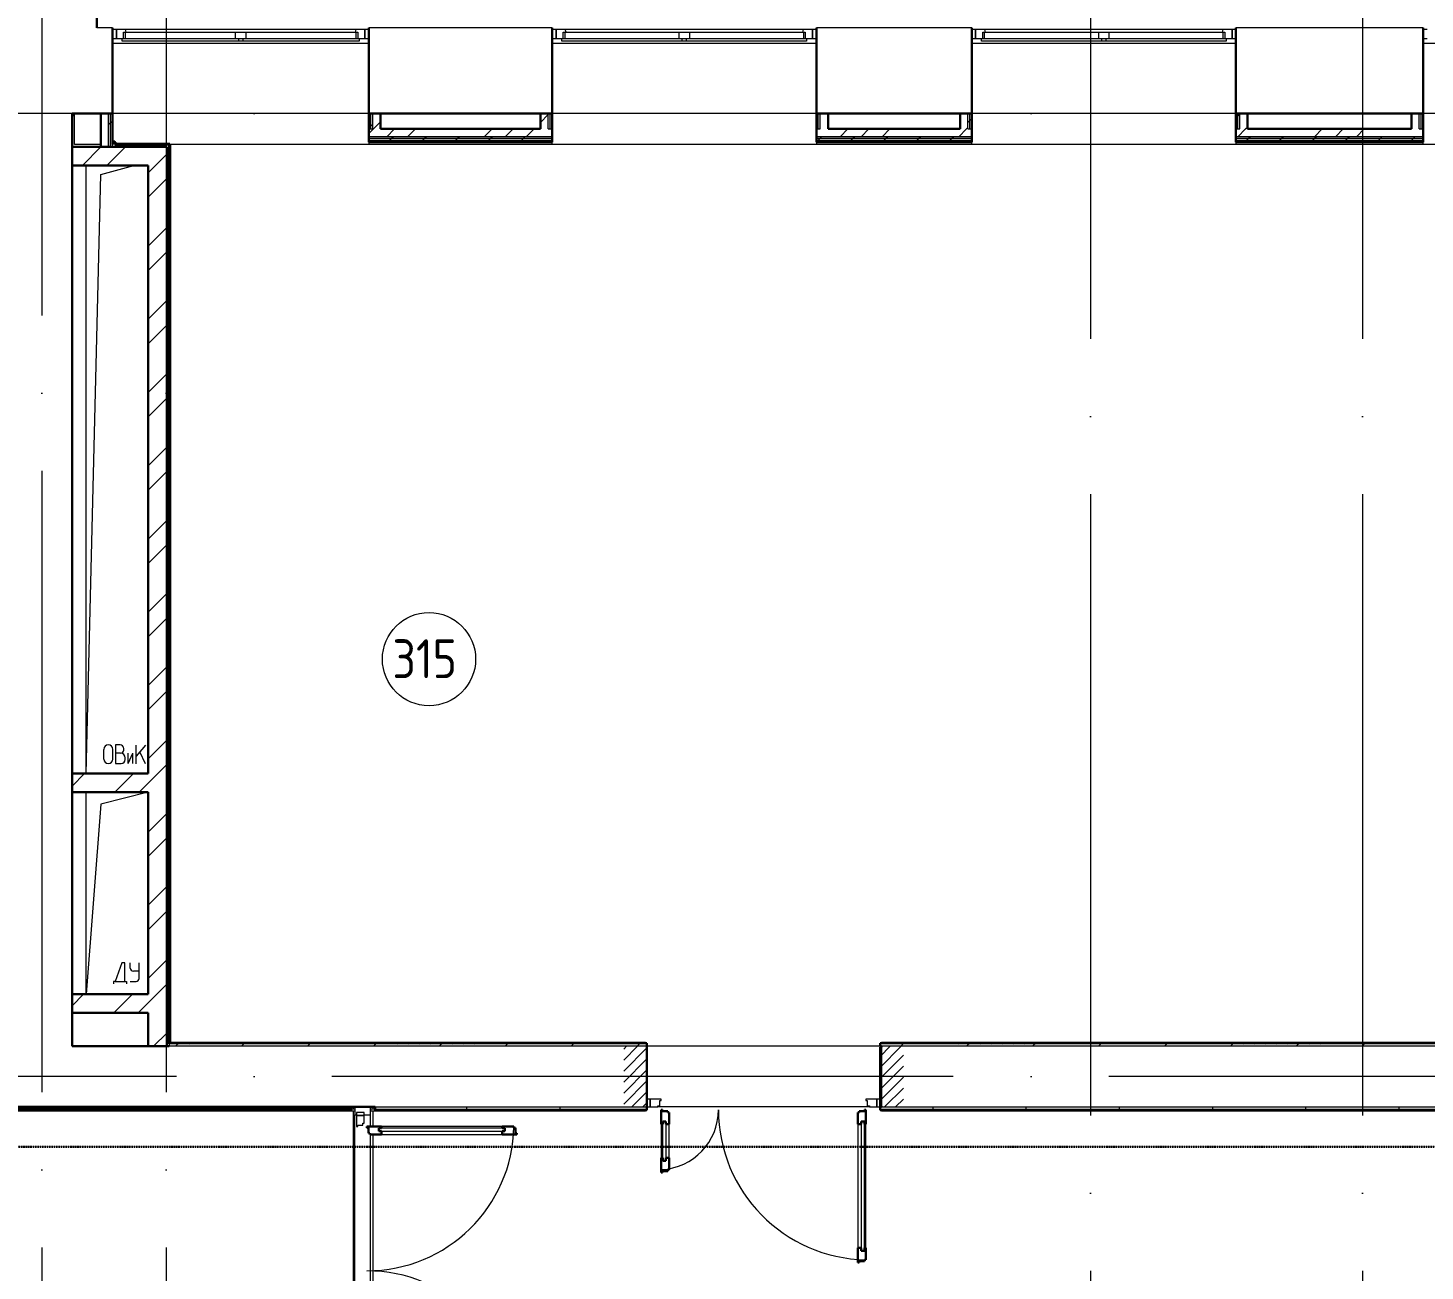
# Model space of a CAD drawing. Header units: millimetres. Extents: x -87434 to 499450, y -468665 to 122144.
# Drawn here: x 268057 to 277048, y -10417 to -2415 of the extents above; entities that cross this region are included whole.
import ezdxf

# ---------------------------------------------------------------- set-up
doc = ezdxf.new("R2010")
doc.units = ezdxf.units.MM
for name, pattern in [('ADSK_Линия сетки', [25, 20, -2.5, 0, -2.5]), ('ADSK_Невидимые', [5, 3, -2]), ('ADSK_Штриховая_ш2 п1_5', [4.5, 3, -1.5])]:
    doc.linetypes.add(name, pattern=pattern)
for name, color, linetype, lineweight in [('_ Окна', 7, 'Continuous', 9), ('Витраж', 7, 'Continuous', 9), ('Двери', 252, 'Continuous', 9), ('лс', 5, 'Continuous', 30), ('Марки помещений', 252, 'Continuous', 20), ('Ограждение', 252, 'Continuous', 9), ('Окна', 252, 'Continuous', 9), ('Оси', 252, 'Continuous', 9), ('Перекрытие', 252, 'Continuous', 18), ('Стены внутренние', 7, 'Continuous', 18), ('Стены наружные', 7, 'Continuous', 18), ('Стены штриховка', 252, 'Continuous', 9)]:
    doc.layers.add(name, color=color, linetype=linetype, lineweight=lineweight)
doc.layers.add('Двери открывание', color=7, linetype='Continuous', lineweight=9, true_color=0xc0c0c0)
doc.styles.add('GOST Common_2', font='', dxfattribs={"width": 0.9, "height": 250})
doc.styles.get('GOST Common_2').set_extended_font_data('GOST type B')

# ---------------------------------------------------------------- blocks, each defined once
blk = doc.blocks.new('3 этаж')
at = {"color": 251, "lineweight": 18, "true_color": 0x636466}
for p, q in [((268430.8, -7213.4), (268430.8, -3298.4)), ((268525.8, -3356.6), (268739.1, -3298.4)), ((268430.8, -7213.4), (268525.8, -3356.6)), ((268545.4, -7119.5), (268545.4, -7056.8)), ((268602.8, -7119.5), (268602.8, -7056.8)), ((268649.6, -7028.1), (268619.6, -7028.1)), ((268619.6, -7028.1), (268619.6, -7148.1)), ((268653, -7081.5), (268619.6, -7081.5)), ((268673, -7061.5), (268673, -7051.5)), ((268702.1, -7148.1), (268730.8, -7081.5)), ((268702.1, -7148.1), (268702.1, -7081.5)), ((268730.8, -7148.1), (268730.8, -7081.5)), ((268813.8, -7030.2), (268753.8, -7101.7)), ((268753.8, -7150.2), (268753.8, -7030.2)), ((268813.8, -7150.2), (268777.8, -7073)), ((268619.6, -7148.1), (268656.3, -7148.1)), ((268683, -7121.5), (268683, -7111.5)), ((268430.8, -8633.4), (268430.8, -7333.4)), ((268830.8, -7333.4), (268525.4, -7409.6)), ((268525.4, -7409.6), (268430.8, -8633.4)), ((268661.5, -8430.9), (268617.6, -8550.8)), ((268681.1, -8430.9), (268661.5, -8430.9)), ((268680.9, -8550.9), (268681.1, -8430.9)), ((268715.2, -8464.3), (268715.2, -8431)), ((268772.5, -8531.1), (268772.6, -8431.1)), ((268772.5, -8484.4), (268735.2, -8484.3)), ((268607.6, -8550.8), (268607.6, -8565.8)), ((268617.6, -8550.8), (268607.6, -8550.8)), ((268617.6, -8550.8), (268680.9, -8550.9)), ((268680.9, -8550.9), (268690.9, -8550.9)), ((268690.9, -8550.9), (268690.9, -8565.9)), ((268715.1, -8551), (268752.4, -8551))]:
    blk.add_line(p, q, dxfattribs=at)
for centre, radius, start, end in [((268574.1, -7056.8), 28.7, 0, 180), ((268649.6, -7051.5), 23.3, 0, 90), ((268653, -7061.5), 20, 270, 0), ((268653, -7111.5), 30, 0, 90), ((268574.1, -7119.5), 28.7, 180, 0), ((268656.3, -7121.5), 26.7, 270, 0), ((268735.2, -8464.3), 20, 179.91297, 269.91297), ((268752.5, -8531), 20, 269.91297, 359.91297)]:
    blk.add_arc(centre, radius, start, end, dxfattribs=at)
at = {"layer": '_ Окна', "color": 251, "true_color": 0x636466}
for p, q in [((268625.8, -2423.4), (268600.8, -2423.4)), ((268625.8, -2481.4), (268625.8, -2423.4)), ((270250.8, -2423.4), (270225.8, -2423.4)), ((270225.8, -2423.4), (270225.8, -2481.4)), ((271455.8, -2423.4), (271430.8, -2423.4)), ((271455.8, -2481.4), (271455.8, -2423.4)), ((273130.8, -2423.4), (273105.8, -2423.4)), ((273105.8, -2423.4), (273105.8, -2481.4)), ((274155.8, -2423.4), (274130.8, -2423.4)), ((274155.8, -2481.4), (274155.8, -2423.4)), ((275830.8, -2423.4), (275805.8, -2423.4)), ((275805.8, -2423.4), (275805.8, -2481.4)), ((277060.8, -2423.4), (277035.8, -2423.4)), ((268600.8, -2481.4), (268625.8, -2481.4)), ((270225.8, -2481.4), (270250.8, -2481.4)), ((271430.8, -2481.4), (271455.8, -2481.4)), ((273105.8, -2481.4), (273130.8, -2481.4)), ((274130.8, -2481.4), (274155.8, -2481.4)), ((275805.8, -2481.4), (275830.8, -2481.4)), ((277035.8, -2481.4), (277060.8, -2481.4))]:
    blk.add_line(p, q, dxfattribs=at)
at = {"layer": '_ Окна', "color": 251, "lineweight": 18, "true_color": 0x636466}
for p, q in [((268685.2, -2423.4), (268625.8, -2423.4)), ((268625.8, -2423.4), (268625.8, -2481.4)), ((268689.8, -2440.4), (268685.2, -2423.4)), ((270166.3, -2423.4), (270161.8, -2440.4)), ((270225.8, -2423.4), (270166.3, -2423.4)), ((270225.8, -2481.4), (270225.8, -2423.4)), ((271515.2, -2423.4), (271455.8, -2423.4)), ((271455.8, -2423.4), (271455.8, -2481.4)), ((271519.8, -2440.4), (271515.2, -2423.4)), ((273046.3, -2423.4), (273041.8, -2440.4)), ((273105.8, -2423.4), (273046.3, -2423.4)), ((273105.8, -2481.4), (273105.8, -2423.4)), ((274215.2, -2423.4), (274155.8, -2423.4)), ((274155.8, -2423.4), (274155.8, -2481.4)), ((274219.8, -2440.4), (274215.2, -2423.4)), ((275746.3, -2423.4), (275741.8, -2440.4)), ((275805.8, -2423.4), (275746.3, -2423.4)), ((275805.8, -2481.4), (275805.8, -2423.4)), ((268625.8, -2481.4), (268663.8, -2481.4)), ((268671.8, -2481.4), (268671.8, -2440.4)), ((268671.8, -2440.4), (268683.8, -2440.4)), ((270167.8, -2440.4), (270179.8, -2440.4)), ((270179.8, -2440.4), (270179.8, -2481.4)), ((270187.8, -2481.4), (270225.8, -2481.4)), ((271455.8, -2481.4), (271493.8, -2481.4)), ((271501.8, -2481.4), (271501.8, -2440.4)), ((271501.8, -2440.4), (271513.8, -2440.4)), ((273047.8, -2440.4), (273059.8, -2440.4)), ((273059.8, -2440.4), (273059.8, -2481.4)), ((273067.8, -2481.4), (273105.8, -2481.4)), ((274155.8, -2481.4), (274193.8, -2481.4)), ((274201.8, -2481.4), (274201.8, -2440.4)), ((274201.8, -2440.4), (274213.8, -2440.4)), ((275747.8, -2440.4), (275759.8, -2440.4)), ((275759.8, -2440.4), (275759.8, -2481.4)), ((275767.8, -2481.4), (275805.8, -2481.4))]:
    blk.add_line(p, q, dxfattribs=at)
at = {"layer": 'Витраж', "color": 251, "lineweight": 18, "true_color": 0x636466}
for p, q in [((270160.8, -9358.4), (270160.8, -9408.4)), ((270260.8, -9358.4), (270160.8, -9358.4)), ((270160.8, -9408.4), (270170.8, -9408.4)), ((270220.8, -9408.4), (270260.8, -9408.4)), ((270260.8, -9408.4), (270260.8, -9358.4))]:
    blk.add_line(p, q, dxfattribs=at)
at = {"layer": 'Витраж', "color": 251, "true_color": 0x636466}
for p, q in [((270160.8, -11413.4), (270160.8, -9408.4)), ((270260.8, -9485.4), (270260.8, -9408.4)), ((270260.8, -11291.4), (270260.8, -9535.4))]:
    blk.add_line(p, q, dxfattribs=at)
at = {"layer": 'Двери', "color": 251, "linetype": 'Continuous', "lineweight": 18, "true_color": 0x636466}
for p, q in [((271979.4, -8968.4), (271890.8, -9057.1)), ((271908.7, -8968.4), (271890.8, -8986.4)), ((272040.8, -8977.8), (271890.8, -9127.8)), ((273676.5, -8968.4), (273540.8, -9104.1)), ((273605.8, -8968.4), (273540.8, -9033.4)), ((272040.8, -9048.5), (271890.8, -9198.5)), ((273690.8, -9024.8), (273540.8, -9174.8)), ((272040.8, -9119.2), (271890.8, -9269.2)), ((273690.8, -9095.6), (273540.8, -9245.6)), ((273690.8, -9166.3), (273540.8, -9316.3)), ((272040.8, -9189.9), (271890.8, -9339.9)), ((272040.8, -9260.6), (271943, -9358.4)), ((273690.8, -9237), (273569.3, -9358.4)), ((272040.8, -9331.3), (272013.7, -9358.4)), ((273690.8, -9307.7), (273640, -9358.4))]:
    blk.add_line(p, q, dxfattribs=at)
at = {"layer": 'Двери', "color": 251, "linetype": 'ADSK_Штриховая_ш2 п1_5', "true_color": 0x636466}
for p, q in [((272040.8, -8968.4), (271890.8, -8968.4)), ((272040.8, -9358.4), (272040.8, -8968.4)), ((273690.8, -8968.4), (273540.8, -8968.4)), ((273540.8, -8968.4), (273540.8, -9358.4)), ((271890.8, -9358.4), (272040.8, -9358.4)), ((273540.8, -9358.4), (273690.8, -9358.4))]:
    blk.add_line(p, q, dxfattribs=at)
at = {"layer": 'Двери', "color": 251, "true_color": 0x636466}
for p, q in [((272040.8, -9308.4), (272040.8, -9358.4)), ((272060.8, -9308.4), (272040.8, -9308.4)), ((272060.8, -9358.4), (272060.8, -9308.4)), ((272132.8, -9308.4), (272060.8, -9308.4)), ((272060.8, -9308.4), (272060.8, -9358.4)), ((272109.8, -9358.4), (272109.8, -9350.4)), ((272109.8, -9350.4), (272123.8, -9350.4)), ((272123.8, -9350.4), (272123.8, -9316.4)), ((272123.8, -9316.4), (272132.8, -9316.4)), ((272132.8, -9316.4), (272132.8, -9308.4)), ((273520.8, -9308.4), (273448.8, -9308.4)), ((273448.8, -9308.4), (273448.8, -9316.4)), ((273448.8, -9316.4), (273457.8, -9316.4)), ((273457.8, -9316.4), (273457.8, -9350.4)), ((273457.8, -9350.4), (273471.8, -9350.4)), ((273471.8, -9350.4), (273471.8, -9358.4)), ((273540.8, -9308.4), (273520.8, -9308.4)), ((273520.8, -9308.4), (273520.8, -9358.4)), ((273520.8, -9358.4), (273520.8, -9308.4)), ((273540.8, -9358.4), (273540.8, -9308.4)), ((270220.8, -9393.4), (270170.8, -9393.4)), ((270170.8, -9393.4), (270170.8, -9413.4)), ((270170.8, -9413.4), (270220.8, -9413.4)), ((270220.8, -9413.4), (270170.8, -9413.4)), ((270170.8, -9413.4), (270170.8, -9485.4)), ((270220.8, -9413.4), (270220.8, -9393.4)), ((270220.8, -9462.4), (270220.8, -9413.4)), ((272040.8, -9358.4), (272060.8, -9358.4)), ((272060.8, -9358.4), (272109.8, -9358.4)), ((273471.8, -9358.4), (273520.8, -9358.4)), ((273520.8, -9358.4), (273540.8, -9358.4)), ((270170.8, -9485.4), (270178.8, -9485.4)), ((270178.8, -9485.4), (270178.8, -9476.4)), ((270178.8, -9476.4), (270212.8, -9476.4)), ((270212.8, -9476.4), (270212.8, -9462.4)), ((270212.8, -9462.4), (270220.8, -9462.4)), ((270314.8, -9494.4), (270314.8, -9515.4)), ((271126.8, -9494.4), (270314.8, -9494.4)), ((270314.8, -9515.4), (271126.8, -9515.4)), ((271108.8, -9485.4), (270332.8, -9485.4)), ((271126.8, -9515.4), (271126.8, -9494.4)), ((272132.8, -9470.4), (272132.8, -9686.4)), ((272141.8, -9452.4), (272162.8, -9452.4)), ((272141.8, -9704.4), (272141.8, -9452.4)), ((272162.8, -9452.4), (272162.8, -9704.4)), ((272182.8, -9686.4), (272182.8, -9470.4)), ((273398.8, -9470.4), (273398.8, -10266.4)), ((273418.8, -9452.4), (273418.8, -10284.4)), ((273439.8, -9452.4), (273418.8, -9452.4)), ((273439.8, -10284.4), (273439.8, -9452.4)), ((273448.8, -10266.4), (273448.8, -9470.4)), ((270332.8, -9535.4), (271108.8, -9535.4)), ((272162.8, -9704.4), (272141.8, -9704.4)), ((273418.8, -10284.4), (273439.8, -10284.4))]:
    blk.add_line(p, q, dxfattribs=at)
at = {"layer": 'Двери', "color": 251, "lineweight": 30, "true_color": 0x636466}
for p, q in [((272140.8, -9376.4), (272132.8, -9376.4)), ((272132.8, -9376.4), (272132.8, -9470.4)), ((272140.8, -9385.4), (272140.8, -9376.4)), ((272174.8, -9385.4), (272140.8, -9385.4)), ((272174.8, -9394.4), (272174.8, -9385.4)), ((272182.8, -9394.4), (272174.8, -9394.4)), ((272182.8, -9470.4), (272182.8, -9394.4)), ((273406.8, -9394.4), (273398.8, -9394.4)), ((273398.8, -9394.4), (273398.8, -9470.4)), ((273406.8, -9385.4), (273406.8, -9394.4)), ((273440.8, -9385.4), (273406.8, -9385.4)), ((273448.8, -9376.4), (273440.8, -9376.4)), ((273440.8, -9376.4), (273440.8, -9385.4)), ((273448.8, -9470.4), (273448.8, -9376.4)), ((270332.8, -9485.4), (270238.8, -9485.4)), ((270238.8, -9485.4), (270238.8, -9493.4)), ((270238.8, -9493.4), (270247.8, -9493.4)), ((270247.8, -9493.4), (270247.8, -9527.4)), ((270247.8, -9527.4), (270256.8, -9527.4)), ((270256.8, -9527.4), (270256.8, -9535.4)), ((270314.8, -9494.4), (270332.8, -9494.4)), ((270314.8, -9515.4), (270314.8, -9494.4)), ((270332.8, -9515.4), (270314.8, -9515.4)), ((270332.8, -9494.4), (270332.8, -9485.4)), ((270332.8, -9535.4), (270332.8, -9515.4)), ((271184.8, -9485.4), (271108.8, -9485.4)), ((271108.8, -9494.4), (271108.8, -9485.4)), ((271126.8, -9494.4), (271108.8, -9494.4)), ((271108.8, -9515.4), (271126.8, -9515.4)), ((271108.8, -9535.4), (271108.8, -9515.4)), ((271126.8, -9515.4), (271126.8, -9494.4)), ((271184.8, -9493.4), (271184.8, -9485.4)), ((271193.8, -9493.4), (271184.8, -9493.4)), ((271193.8, -9527.4), (271193.8, -9493.4)), ((271202.8, -9527.4), (271193.8, -9527.4)), ((271202.8, -9535.4), (271202.8, -9527.4)), ((272141.8, -9470.4), (272132.8, -9470.4)), ((272141.8, -9452.4), (272141.8, -9470.4)), ((272162.8, -9452.4), (272141.8, -9452.4)), ((272162.8, -9470.4), (272162.8, -9452.4)), ((272182.8, -9470.4), (272162.8, -9470.4)), ((273398.8, -9470.4), (273418.8, -9470.4)), ((273418.8, -9470.4), (273418.8, -9452.4)), ((273418.8, -9452.4), (273439.8, -9452.4)), ((273439.8, -9452.4), (273439.8, -9470.4)), ((273439.8, -9470.4), (273448.8, -9470.4)), ((270256.8, -9535.4), (270332.8, -9535.4)), ((271108.8, -9535.4), (271202.8, -9535.4)), ((272132.8, -9686.4), (272132.8, -9780.4)), ((272141.8, -9686.4), (272132.8, -9686.4)), ((272141.8, -9704.4), (272141.8, -9686.4)), ((272162.8, -9704.4), (272141.8, -9704.4)), ((272162.8, -9686.4), (272162.8, -9704.4)), ((272182.8, -9686.4), (272162.8, -9686.4)), ((272182.8, -9762.4), (272182.8, -9686.4)), ((272132.8, -9780.4), (272140.8, -9780.4)), ((272140.8, -9780.4), (272140.8, -9771.4)), ((272140.8, -9771.4), (272174.8, -9771.4)), ((272174.8, -9771.4), (272174.8, -9762.4)), ((272174.8, -9762.4), (272182.8, -9762.4)), ((273398.8, -10266.4), (273398.8, -10360.4)), ((273398.8, -10266.4), (273418.8, -10266.4)), ((273418.8, -10266.4), (273418.8, -10284.4)), ((273418.8, -10284.4), (273439.8, -10284.4)), ((273439.8, -10266.4), (273448.8, -10266.4)), ((273439.8, -10284.4), (273439.8, -10266.4)), ((273448.8, -10342.4), (273448.8, -10266.4)), ((273398.8, -10360.4), (273406.8, -10360.4)), ((273406.8, -10360.4), (273406.8, -10351.4)), ((273406.8, -10351.4), (273440.8, -10351.4)), ((273440.8, -10351.4), (273440.8, -10342.4)), ((273440.8, -10342.4), (273448.8, -10342.4))]:
    blk.add_line(p, q, dxfattribs=at)
at = {"layer": 'Двери открывание', "color": 251, "true_color": 0x636466}
for centre, radius, start, end in [((272114.8, -9376.4), 386, 272.67279, 0), ((273466.8, -9376.4), 966, 180, 268.93231), ((270238.8, -9467.4), 946, 270, 358.90974), ((270238.8, -11359.4), 946, 1.09026, 90)]:
    blk.add_arc(centre, radius, start, end, dxfattribs=at)
at = {"layer": 'Марки помещений', "color": 251, "true_color": 0x636466}
blk.add_circle((270637.9, -6476.2), 300, dxfattribs=at)
at = {"layer": 'Ограждение', "color": 251, "true_color": 0x636466}
for p, q in [((270250.8, -2513.4), (268600.8, -2513.4)), ((273130.8, -2513.4), (271430.8, -2513.4)), ((275830.8, -2513.4), (274130.8, -2513.4)), ((278735.8, -2513.4), (277035.8, -2513.4)), ((268355.8, -3163.4), (268355.8, -2963.4)), ((270250.8, -2963.4), (268600.8, -2963.4)), ((273130.8, -2963.4), (271430.8, -2963.4)), ((275830.8, -2963.4), (274130.8, -2963.4)), ((278735.8, -2963.4), (277035.8, -2963.4)), ((268525.8, -3163.4), (268355.8, -3163.4)), ((279250.8, -3163.4), (268970.8, -3163.4)), ((270250.8, -3163.4), (268970.8, -3163.4)), ((268975.8, -8943.4), (268975.8, -3163.4)), ((270250.8, -3148.4), (270250.8, -3163.4)), ((271430.8, -3163.4), (271430.8, -3148.4)), ((273130.8, -3163.4), (271430.8, -3163.4)), ((273130.8, -3148.4), (273130.8, -3163.4)), ((274130.8, -3163.4), (274130.8, -3148.4)), ((275830.8, -3163.4), (274130.8, -3163.4)), ((275830.8, -3148.4), (275830.8, -3163.4)), ((277035.8, -3163.4), (277035.8, -3148.4)), ((278735.8, -3163.4), (277035.8, -3163.4)), ((268975.8, -8943.4), (268970.8, -8948.4)), ((272030.8, -8943.4), (268975.8, -8943.4)), ((272030.8, -8943.4), (272030.8, -8948.5)), ((273550.8, -8948.4), (273550.8, -8943.4)), ((278062.5, -8943.4), (273550.8, -8943.4)), ((266905.8, -9383.4), (270160.8, -9383.4)), ((270160.8, -9373.4), (270136.2, -9373.4)), ((270263.7, -9383.4), (270263.7, -9373.4)), ((270291.2, -9373.4), (270263.7, -9373.4)), ((270263.7, -9383.4), (272030.8, -9383.4)), ((272030.8, -9378.4), (272030.8, -9383.4)), ((273550.8, -9383.4), (273550.8, -9378.4)), ((273550.8, -9383.4), (285030.8, -9383.4))]:
    blk.add_line(p, q, dxfattribs=at)
at = {"layer": 'Окна', "color": 251, "true_color": 0x636466}
for p, q in [((270166.3, -2423.4), (268685.2, -2423.4)), ((273046.3, -2423.4), (271515.2, -2423.4)), ((275746.3, -2423.4), (274215.2, -2423.4)), ((268663.8, -2481.4), (269410.8, -2481.4)), ((268663.8, -2498.4), (268663.8, -2481.4)), ((269410.8, -2498.4), (268663.8, -2498.4)), ((268683.8, -2440.4), (269390.8, -2440.4)), ((268683.8, -2481.4), (268683.8, -2440.4)), ((269390.8, -2440.4), (269460.8, -2440.4)), ((269390.8, -2440.4), (269390.8, -2481.4)), ((269410.8, -2481.4), (269440.8, -2481.4)), ((269410.8, -2481.4), (269410.8, -2498.4)), ((269440.8, -2498.4), (269410.8, -2498.4)), ((269440.8, -2481.4), (270187.8, -2481.4)), ((269440.8, -2498.4), (269440.8, -2481.4)), ((270187.8, -2498.4), (269440.8, -2498.4)), ((269460.8, -2440.4), (270167.8, -2440.4)), ((269460.8, -2481.4), (269460.8, -2440.4)), ((270167.8, -2440.4), (270167.8, -2481.4)), ((270187.8, -2481.4), (270187.8, -2498.4)), ((271493.8, -2481.4), (272265.8, -2481.4)), ((271493.8, -2498.4), (271493.8, -2481.4)), ((272265.8, -2498.4), (271493.8, -2498.4)), ((271513.8, -2440.4), (272245.8, -2440.4)), ((271513.8, -2481.4), (271513.8, -2440.4)), ((272245.8, -2440.4), (272315.8, -2440.4)), ((272245.8, -2440.4), (272245.8, -2481.4)), ((272265.8, -2481.4), (272295.8, -2481.4)), ((272265.8, -2481.4), (272265.8, -2498.4)), ((272295.8, -2498.4), (272265.8, -2498.4)), ((272295.8, -2481.4), (273067.8, -2481.4)), ((272295.8, -2498.4), (272295.8, -2481.4)), ((273067.8, -2498.4), (272295.8, -2498.4)), ((272315.8, -2440.4), (273047.8, -2440.4)), ((272315.8, -2481.4), (272315.8, -2440.4)), ((273047.8, -2440.4), (273047.8, -2481.4)), ((273067.8, -2481.4), (273067.8, -2498.4)), ((274193.8, -2481.4), (274965.8, -2481.4)), ((274193.8, -2498.4), (274193.8, -2481.4)), ((274965.8, -2498.4), (274193.8, -2498.4)), ((274213.8, -2440.4), (274945.8, -2440.4)), ((274213.8, -2481.4), (274213.8, -2440.4)), ((274945.8, -2440.4), (275015.8, -2440.4)), ((274945.8, -2440.4), (274945.8, -2481.4)), ((274965.8, -2481.4), (274995.8, -2481.4)), ((274965.8, -2481.4), (274965.8, -2498.4)), ((274995.8, -2498.4), (274965.8, -2498.4)), ((274995.8, -2481.4), (275767.8, -2481.4)), ((274995.8, -2498.4), (274995.8, -2481.4)), ((275767.8, -2498.4), (274995.8, -2498.4)), ((275015.8, -2440.4), (275747.8, -2440.4)), ((275015.8, -2481.4), (275015.8, -2440.4)), ((275747.8, -2440.4), (275747.8, -2481.4)), ((275767.8, -2481.4), (275767.8, -2498.4))]:
    blk.add_line(p, q, dxfattribs=at)
at = {"layer": 'Оси', "color": 251, "linetype": 'ADSK_Линия сетки', "ltscale": 200, "true_color": 0x636466}
for p, q in [((274895.8, 34587.2), (274895.8, -31389.6)), ((276645.8, 34587.2), (276645.8, -31389.6)), ((268145.8, -263.4), (268145.8, -30119.6)), ((268945.8, -263.4), (268945.8, -31389.6)), ((314013.1, -2963.4), (237073.5, -2963.4)), ((314013.1, -9163.4), (237073.5, -9163.4))]:
    blk.add_line(p, q, dxfattribs=at)
at = {"layer": 'Перекрытие', "color": 251, "true_color": 0x636466}
for p, q in [((268430.8, -7213.4), (268430.8, -3298.4)), ((268430.8, -8633.4), (268430.8, -7333.4))]:
    blk.add_line(p, q, dxfattribs=at)
at = {"layer": 'Стены внутренние', "color": 251, "lineweight": 30, "true_color": 0x636466}
for p, q in [((268500.8, -2413.4), (268500.8, -2261.4)), ((268600.8, -2963.4), (268600.8, -2413.4)), ((270250.8, -2413.4), (270250.8, -2963.4)), ((271430.8, -2963.4), (271430.8, -2413.4)), ((273130.8, -2413.4), (273130.8, -2963.4)), ((274130.8, -2963.4), (274130.8, -2413.4)), ((275830.8, -2413.4), (275830.8, -2963.4)), ((277035.8, -2963.4), (277035.8, -2413.4)), ((268340.8, -2963.4), (268525.8, -2963.4)), ((268340.8, -3178.4), (268340.8, -2963.4)), ((270325.8, -2963.4), (271355.8, -2963.4)), ((273205.8, -2963.4), (274055.8, -2963.4)), ((275905.8, -2963.4), (276960.8, -2963.4)), ((268340.8, -7213.4), (268340.8, -3298.4)), ((268340.8, -8633.4), (268340.8, -7333.4)), ((268340.8, -8968.4), (268340.8, -8753.4)), ((268830.8, -8968.4), (268340.8, -8968.4)), ((268965.8, -8968.4), (268950.8, -8968.4)), ((272040.8, -9358.4), (272040.8, -8968.4)), ((273550.8, -8968.4), (273550.8, -8973.4)), ((270136.2, -9358.4), (270291.2, -9358.4)), ((273550.8, -9353.4), (273550.8, -9358.4))]:
    blk.add_line(p, q, dxfattribs=at)
at = {"layer": 'Стены внутренние', "color": 251, "true_color": 0x636466}
for p, q in [((268600.8, -2413.4), (268500.8, -2413.4)), ((271430.8, -2413.4), (270250.8, -2413.4)), ((274130.8, -2413.4), (273130.8, -2413.4)), ((277035.8, -2413.4), (275830.8, -2413.4)), ((273540.8, -8968.4), (268965.8, -8968.4)), ((280310.8, -8968.4), (273550.8, -8968.4)), ((273550.8, -8973.4), (273550.8, -9353.4)), ((270291.2, -9358.4), (272040.8, -9358.4)), ((273471.8, -9358.4), (272109.8, -9358.4)), ((273550.8, -9358.4), (280310.8, -9358.4))]:
    blk.add_line(p, q, dxfattribs=at)
at = {"layer": 'Стены наружные', "color": 251, "true_color": 0x636466}
for p, q in [((268348.3, -2963.4), (268348.3, -2978.4)), ((268355.8, -2978.4), (268348.3, -2978.4)), ((270151.2, -9373.4), (270151.2, -9358.4)), ((270151.2, -11438.4), (270151.2, -9383.4)), ((270276.2, -9358.4), (270276.2, -9373.4)), ((270276.2, -9383.4), (270276.2, -9485.4)), ((270276.2, -9535.4), (270276.2, -11291.4))]:
    blk.add_line(p, q, dxfattribs=at)
at = {"layer": 'Стены наружные', "color": 251, "lineweight": 30, "true_color": 0x636466}
for p, q in [((268525.8, -2963.4), (268525.8, -3178.4)), ((268600.8, -2963.4), (268525.8, -2963.4)), ((268600.8, -2963.4), (268600.8, -3163.4)), ((270250.8, -2963.4), (270250.8, -3148.4)), ((270325.8, -2963.4), (270250.8, -2963.4)), ((270325.8, -3063.4), (270325.8, -2963.4)), ((271355.8, -2963.4), (271355.8, -3063.4)), ((271430.8, -2963.4), (271355.8, -2963.4)), ((271430.8, -3148.4), (271430.8, -2963.4)), ((273130.8, -2963.4), (273130.8, -3148.4)), ((273205.8, -2963.4), (273130.8, -2963.4)), ((273205.8, -3063.4), (273205.8, -2963.4)), ((274055.8, -2963.4), (274055.8, -3063.4)), ((274130.8, -2963.4), (274055.8, -2963.4)), ((274130.8, -3148.4), (274130.8, -2963.4)), ((275830.8, -2963.4), (275830.8, -3148.4)), ((275905.8, -2963.4), (275830.8, -2963.4)), ((275905.8, -3063.4), (275905.8, -2963.4)), ((276960.8, -2963.4), (276960.8, -3063.4)), ((277035.8, -2963.4), (276960.8, -2963.4)), ((277035.8, -3148.4), (277035.8, -2963.4)), ((268615.8, -3143.4), (268600.8, -3143.4)), ((268615.8, -3143.4), (268615.8, -3163.4)), ((271355.8, -3063.4), (270325.8, -3063.4)), ((274055.8, -3063.4), (273205.8, -3063.4)), ((276960.8, -3063.4), (275905.8, -3063.4)), ((268340.8, -3178.4), (268340.8, -3298.4)), ((268340.8, -3178.4), (268950.8, -3178.4)), ((268620.8, -3148.4), (268615.8, -3148.4)), ((268965.8, -3163.4), (268615.8, -3163.4)), ((268620.8, -3158.4), (268620.8, -3148.4)), ((268970.8, -3158.4), (268620.8, -3158.4)), ((268950.8, -8968.4), (268950.8, -3178.4)), ((268965.8, -8953.4), (268965.8, -3163.4)), ((268970.8, -8948.4), (268970.8, -3158.4)), ((270250.8, -3148.4), (271430.8, -3148.4)), ((273130.8, -3148.4), (274130.8, -3148.4)), ((275830.8, -3148.4), (277035.8, -3148.4)), ((268340.8, -3298.4), (268830.8, -3298.4)), ((268830.8, -3298.4), (268830.8, -7213.4)), ((268830.8, -7213.4), (268340.8, -7213.4)), ((268340.8, -7213.4), (268340.8, -7333.4)), ((268340.8, -7333.4), (268830.8, -7333.4)), ((268830.8, -7333.4), (268830.8, -8633.4)), ((268830.8, -8633.4), (268340.8, -8633.4)), ((268340.8, -8633.4), (268340.8, -8753.4)), ((268340.8, -8753.4), (268830.8, -8753.4)), ((268830.8, -8753.4), (268830.8, -8968.4)), ((268830.8, -8968.4), (268950.8, -8968.4)), ((268970.8, -8953.4), (268965.8, -8953.4)), ((272040.8, -8948.4), (268970.8, -8948.4)), ((272040.8, -8968.4), (272040.8, -8948.4)), ((273540.8, -8948.4), (273540.8, -8968.4)), ((285040.8, -8948.4), (273540.8, -8948.4)), ((273540.8, -8968.4), (273550.8, -8968.4)), ((273550.8, -8973.4), (273540.8, -8973.4)), ((273540.8, -8973.4), (273540.8, -9353.4)), ((266910.8, -9378.4), (270136.2, -9378.4)), ((266915.8, -9373.4), (270136.2, -9373.4)), ((270136.2, -9358.4), (267950.8, -9358.4)), ((270136.2, -9378.4), (270136.2, -9358.4)), ((270291.2, -9358.4), (270291.2, -9378.4)), ((270291.2, -9378.4), (272040.8, -9378.4)), ((272040.8, -9378.4), (272040.8, -9358.4)), ((273540.8, -9353.4), (273550.8, -9353.4)), ((273550.8, -9358.4), (273540.8, -9358.4)), ((273540.8, -9358.4), (273540.8, -9378.4)), ((273540.8, -9378.4), (285040.8, -9378.4))]:
    blk.add_line(p, q, dxfattribs=at)
at = {"layer": 'Стены наружные', "color": 251, "linetype": 'Continuous', "lineweight": 9, "true_color": 0x636466}
for p, q in [((275855.8, -2966.3), (275858.6, -2963.4)), ((268575.8, -3035.6), (268588.3, -3023.1)), ((268588.3, -3023.1), (268600.8, -3010.6)), ((270250.8, -3057.6), (270263.3, -3045.1)), ((270263.3, -3045.1), (270275.8, -3032.6)), ((270280.4, -3063.4), (270325.8, -3018.1)), ((271355.8, -3021.3), (271405.8, -2971.3)), ((274097.1, -3063.4), (274105.8, -3054.7)), ((274105.8, -3021), (274118.3, -3008.5)), ((274118.3, -3008.5), (274130.8, -2996)), ((275830.8, -2993.1), (275843.3, -2980.6)), ((275843.3, -2980.6), (275855.8, -2968.1)), ((275893.6, -3063.4), (275905.8, -3051.2)), ((270250.8, -3093.1), (270280.4, -3063.4)), ((270301.4, -3148.4), (270306.4, -3143.4)), ((270365.4, -3113.4), (270415.4, -3063.4)), ((270372.1, -3148.4), (270377.1, -3143.4)), ((270382.1, -3138.4), (270394.6, -3125.9)), ((270394.6, -3125.9), (270407.1, -3113.4)), ((270442.8, -3148.4), (270447.8, -3143.4)), ((270500.3, -3113.4), (270550.3, -3063.4)), ((270513.5, -3148.4), (270518.5, -3143.4)), ((270584.2, -3148.4), (270589.2, -3143.4)), ((270589.2, -3143.4), (270594.2, -3138.4)), ((270594.2, -3138.4), (270606.7, -3125.9)), ((270606.7, -3125.9), (270619.2, -3113.4)), ((270654.9, -3148.4), (270659.9, -3143.4)), ((270725.7, -3148.4), (270730.7, -3143.4)), ((270796.4, -3148.4), (270801.4, -3143.4)), ((270806.4, -3138.4), (270818.9, -3125.9)), ((270818.9, -3125.9), (270831.4, -3113.4)), ((270867.1, -3148.4), (270872.1, -3143.4)), ((270937.8, -3148.4), (270942.8, -3143.4)), ((270993.8, -3113.4), (271043.8, -3063.4)), ((271008.5, -3148.4), (271013.5, -3143.4)), ((271013.5, -3143.4), (271018.5, -3138.4)), ((271018.5, -3138.4), (271031, -3125.9)), ((271031, -3125.9), (271043.5, -3113.4)), ((271079.2, -3148.4), (271084.2, -3143.4)), ((271128.7, -3113.4), (271178.7, -3063.4)), ((271149.9, -3148.4), (271154.9, -3143.4)), ((271220.6, -3148.4), (271225.6, -3143.4)), ((271230.6, -3138.4), (271243.1, -3125.9)), ((271243.1, -3125.9), (271255.6, -3113.4)), ((271263.6, -3113.4), (271313.6, -3063.4)), ((271291.3, -3148.4), (271296.3, -3143.4)), ((271362.1, -3148.4), (271367.1, -3143.4)), ((273130.8, -3147.5), (273134.8, -3143.4)), ((273134.8, -3143.4), (273139.8, -3138.4)), ((273139.8, -3138.4), (273152.3, -3125.9)), ((273152.3, -3125.9), (273164.8, -3113.4)), ((273200.5, -3148.4), (273205.5, -3143.4)), ((273271.2, -3148.4), (273276.2, -3143.4)), ((273283.7, -3113.4), (273333.7, -3063.4)), ((273341.9, -3148.4), (273346.9, -3143.4)), ((273351.9, -3138.4), (273364.4, -3125.9)), ((273364.4, -3125.9), (273376.9, -3113.4)), ((273412.7, -3148.4), (273417.7, -3143.4)), ((273418.7, -3113.4), (273468.7, -3063.4)), ((273483.4, -3148.4), (273488.4, -3143.4)), ((273553.6, -3113.4), (273603.6, -3063.4)), ((273554.1, -3148.4), (273559.1, -3143.4)), ((273559.1, -3143.4), (273564.1, -3138.4)), ((273564.1, -3138.4), (273576.6, -3125.9)), ((273576.6, -3125.9), (273589.1, -3113.4)), ((273624.8, -3148.4), (273629.8, -3143.4)), ((273695.5, -3148.4), (273700.5, -3143.4)), ((273766.2, -3148.4), (273771.2, -3143.4)), ((273776.2, -3138.4), (273788.7, -3125.9)), ((273788.7, -3125.9), (273801.2, -3113.4)), ((273836.9, -3148.4), (273841.9, -3143.4)), ((273907.6, -3148.4), (273912.6, -3143.4)), ((273978.3, -3148.4), (273983.3, -3143.4)), ((273983.3, -3143.4), (273988.3, -3138.4)), ((273988.3, -3138.4), (274000.8, -3125.9)), ((274000.8, -3125.9), (274013.3, -3113.4)), ((274047.1, -3113.4), (274097.1, -3063.4)), ((274049.1, -3148.4), (274054.1, -3143.4)), ((274119.8, -3148.4), (274124.8, -3143.4)), ((275843.6, -3113.4), (275893.6, -3063.4)), ((275887.5, -3148.4), (275892.5, -3143.4)), ((275897.5, -3138.4), (275910, -3125.9)), ((275910, -3125.9), (275922.5, -3113.4)), ((275958.2, -3148.4), (275963.2, -3143.4)), ((276029, -3148.4), (276034, -3143.4)), ((276099.7, -3148.4), (276104.7, -3143.4)), ((276104.7, -3143.4), (276109.7, -3138.4)), ((276109.7, -3138.4), (276122.2, -3125.9)), ((276122.2, -3125.9), (276134.7, -3113.4)), ((276170.4, -3148.4), (276175.4, -3143.4)), ((276241.1, -3148.4), (276246.1, -3143.4)), ((276311.8, -3148.4), (276316.8, -3143.4)), ((276321.8, -3138.4), (276334.3, -3125.9)), ((276334.3, -3125.9), (276346.8, -3113.4)), ((276337, -3113.4), (276387, -3063.4)), ((276382.5, -3148.4), (276387.5, -3143.4)), ((276453.2, -3148.4), (276458.2, -3143.4)), ((276472, -3113.4), (276522, -3063.4)), ((276523.9, -3148.4), (276528.9, -3143.4)), ((276528.9, -3143.4), (276533.9, -3138.4)), ((276533.9, -3138.4), (276546.4, -3125.9)), ((276546.4, -3125.9), (276558.9, -3113.4)), ((276594.6, -3148.4), (276599.6, -3143.4)), ((276606.9, -3113.4), (276656.9, -3063.4)), ((276665.4, -3148.4), (276670.4, -3143.4)), ((276736.1, -3148.4), (276741.1, -3143.4)), ((276746.1, -3138.4), (276758.6, -3125.9)), ((276758.6, -3125.9), (276771.1, -3113.4)), ((276806.8, -3148.4), (276811.8, -3143.4)), ((276877.5, -3148.4), (276882.5, -3143.4)), ((276948.2, -3148.4), (276953.2, -3143.4)), ((276953.2, -3143.4), (276958.2, -3138.4)), ((276958.2, -3138.4), (276970.7, -3125.9)), ((276970.7, -3125.9), (276983.2, -3113.4)), ((277018.9, -3148.4), (277023.9, -3143.4)), ((277033.2, -3063.4), (277035.8, -3060.9)), ((268406.8, -3298.4), (268526.8, -3178.4)), ((268563.9, -3298.4), (268683.9, -3178.4)), ((268660, -3163.4), (268665, -3158.4)), ((268730.8, -3163.4), (268735.8, -3158.4)), ((268801.5, -3163.4), (268806.5, -3158.4)), ((268872.2, -3163.4), (268877.2, -3158.4)), ((268878.2, -3298.4), (268950.8, -3225.9)), ((268942.9, -3163.4), (268947.9, -3158.4)), ((268965.8, -3211.3), (268970.8, -3206.3)), ((268830.8, -3345.9), (268878.2, -3298.4)), ((268965.8, -3282), (268970.8, -3277)), ((268830.8, -3503.1), (268950.8, -3383.1)), ((268965.8, -3352.7), (268970.8, -3347.7)), ((268965.8, -3423.4), (268970.8, -3418.4)), ((268965.8, -3494.1), (268970.8, -3489.1)), ((268965.8, -3564.8), (268970.8, -3559.8)), ((268965.8, -3635.5), (268970.8, -3630.5)), ((268830.8, -3817.4), (268950.8, -3697.4)), ((268965.8, -3706.2), (268970.8, -3701.2)), ((268965.8, -3776.9), (268970.8, -3771.9)), ((268830.8, -3974.5), (268950.8, -3854.5)), ((268965.8, -3847.7), (268970.8, -3842.7)), ((268965.8, -3918.4), (268970.8, -3913.4)), ((268965.8, -3989.1), (268970.8, -3984.1)), ((268965.8, -4059.8), (268970.8, -4054.8)), ((268965.8, -4130.5), (268970.8, -4125.5)), ((268830.8, -4288.8), (268950.8, -4168.8)), ((268965.8, -4201.2), (268970.8, -4196.2)), ((268965.8, -4271.9), (268970.8, -4266.9)), ((268830.8, -4446), (268950.8, -4326)), ((268965.8, -4342.6), (268970.8, -4337.6)), ((268965.8, -4413.3), (268970.8, -4408.3)), ((268965.8, -4484.1), (268970.8, -4479.1)), ((268965.8, -4554.8), (268970.8, -4549.8)), ((268830.8, -4760.3), (268950.8, -4640.3)), ((268965.8, -4625.5), (268970.8, -4620.5)), ((268965.8, -4696.2), (268970.8, -4691.2)), ((268965.8, -4766.9), (268970.8, -4761.9)), ((268830.8, -4917.5), (268950.8, -4797.5)), ((268965.8, -4837.6), (268970.8, -4832.6)), ((268965.8, -4908.3), (268970.8, -4903.3)), ((268965.8, -4979), (268970.8, -4974)), ((268830.8, -5231.8), (268950.8, -5111.8)), ((268965.8, -5049.7), (268970.8, -5044.7)), ((268965.8, -5120.5), (268970.8, -5115.5)), ((268965.8, -5191.2), (268970.8, -5186.2)), ((268830.8, -5388.9), (268950.8, -5268.9)), ((268965.8, -5261.9), (268970.8, -5256.9)), ((268965.8, -5332.6), (268970.8, -5327.6)), ((268965.8, -5403.3), (268970.8, -5398.3)), ((268965.8, -5474), (268970.8, -5469)), ((268965.8, -5544.7), (268970.8, -5539.7)), ((268830.8, -5703.2), (268950.8, -5583.2)), ((268965.8, -5615.4), (268970.8, -5610.4)), ((268830.8, -5860.4), (268950.8, -5740.4)), ((268965.8, -5686.1), (268970.8, -5681.1)), ((268965.8, -5756.8), (268970.8, -5751.8)), ((268965.8, -5827.6), (268970.8, -5822.6)), ((268965.8, -5898.3), (268970.8, -5893.3)), ((268965.8, -5969), (268970.8, -5964)), ((268830.8, -6174.7), (268950.8, -6054.7)), ((268965.8, -6039.7), (268970.8, -6034.7)), ((268965.8, -6110.4), (268970.8, -6105.4)), ((268965.8, -6181.1), (268970.8, -6176.1)), ((268830.8, -6331.8), (268950.8, -6211.8)), ((268965.8, -6251.8), (268970.8, -6246.8)), ((268965.8, -6322.5), (268970.8, -6317.5)), ((268965.8, -6393.2), (268970.8, -6388.2)), ((268965.8, -6464), (268970.8, -6459)), ((268830.8, -6646.2), (268950.8, -6526.2)), ((268965.8, -6534.7), (268970.8, -6529.7)), ((268965.8, -6605.4), (268970.8, -6600.4)), ((268830.8, -6803.3), (268950.8, -6683.3)), ((268965.8, -6676.1), (268970.8, -6671.1)), ((268965.8, -6746.8), (268970.8, -6741.8)), ((268965.8, -6817.5), (268970.8, -6812.5)), ((268965.8, -6888.2), (268970.8, -6883.2)), ((268830.8, -7117.6), (268950.8, -6997.6)), ((268965.8, -6958.9), (268970.8, -6953.9)), ((268965.8, -7029.6), (268970.8, -7024.6)), ((268965.8, -7100.4), (268970.8, -7095.4)), ((268830.8, -7274.8), (268950.8, -7154.8)), ((268965.8, -7171.1), (268970.8, -7166.1)), ((268340.8, -7293.3), (268420.6, -7213.4)), ((268615, -7333.4), (268735, -7213.4)), ((268772.1, -7333.4), (268830.8, -7274.8)), ((268965.8, -7241.8), (268970.8, -7236.8)), ((268965.8, -7312.5), (268970.8, -7307.5)), ((268965.8, -7383.2), (268970.8, -7378.2)), ((268965.8, -7453.9), (268970.8, -7448.9)), ((268830.8, -7589.1), (268950.8, -7469.1)), ((268965.8, -7524.6), (268970.8, -7519.6)), ((268830.8, -7746.2), (268950.8, -7626.2)), ((268965.8, -7595.3), (268970.8, -7590.3)), ((268965.8, -7666), (268970.8, -7661)), ((268965.8, -7736.7), (268970.8, -7731.7)), ((268965.8, -7807.5), (268970.8, -7802.5)), ((268965.8, -7878.2), (268970.8, -7873.2)), ((268830.8, -8060.5), (268950.8, -7940.5)), ((268965.8, -7948.9), (268970.8, -7943.9)), ((268965.8, -8019.6), (268970.8, -8014.6)), ((268965.8, -8090.3), (268970.8, -8085.3)), ((268830.8, -8217.7), (268950.8, -8097.7)), ((268965.8, -8161), (268970.8, -8156)), ((268965.8, -8231.7), (268970.8, -8226.7)), ((268965.8, -8302.4), (268970.8, -8297.4)), ((268830.8, -8532), (268950.8, -8412)), ((268965.8, -8373.1), (268970.8, -8368.1)), ((268965.8, -8443.9), (268970.8, -8438.9)), ((268965.8, -8514.6), (268970.8, -8509.6)), ((268830.8, -8689.2), (268950.8, -8569.2)), ((268965.8, -8585.3), (268970.8, -8580.3)), ((268340.8, -8707.7), (268415, -8633.4)), ((268609.3, -8753.4), (268729.3, -8633.4)), ((268766.5, -8753.4), (268830.8, -8689.2)), ((268965.8, -8656), (268970.8, -8651)), ((268965.8, -8726.7), (268970.8, -8721.7)), ((268965.8, -8797.4), (268970.8, -8792.4)), ((268865.8, -8968.4), (268950.8, -8883.5)), ((268965.8, -8868.1), (268970.8, -8863.1)), ((268965.8, -8938.8), (268970.8, -8933.8)), ((269006.9, -8968.4), (269021.9, -8953.4)), ((269021.9, -8953.4), (269026.9, -8948.4)), ((269092.6, -8953.4), (269097.6, -8948.4)), ((269163.3, -8953.4), (269168.3, -8948.4)), ((269234, -8953.4), (269239, -8948.4)), ((269304.7, -8953.4), (269309.7, -8948.4)), ((269375.4, -8953.4), (269380.4, -8948.4)), ((269431.1, -8968.4), (269446.1, -8953.4)), ((269446.1, -8953.4), (269451.1, -8948.4)), ((269516.8, -8953.4), (269521.8, -8948.4)), ((269587.6, -8953.4), (269592.6, -8948.4)), ((269658.3, -8953.4), (269663.3, -8948.4)), ((269729, -8953.4), (269734, -8948.4)), ((269799.7, -8953.4), (269804.7, -8948.4)), ((269855.4, -8968.4), (269870.4, -8953.4)), ((269870.4, -8953.4), (269875.4, -8948.4)), ((269941.1, -8953.4), (269946.1, -8948.4)), ((270011.8, -8953.4), (270016.8, -8948.4)), ((270082.5, -8953.4), (270087.5, -8948.4)), ((270153.2, -8953.4), (270158.2, -8948.4)), ((270224, -8953.4), (270229, -8948.4)), ((270279.7, -8968.4), (270294.7, -8953.4)), ((270294.7, -8953.4), (270299.7, -8948.4)), ((270365.4, -8953.4), (270370.4, -8948.4)), ((270436.1, -8953.4), (270441.1, -8948.4)), ((270506.8, -8953.4), (270511.8, -8948.4)), ((270577.5, -8953.4), (270582.5, -8948.4)), ((270648.2, -8953.4), (270653.2, -8948.4)), ((270703.9, -8968.4), (270718.9, -8953.4)), ((270718.9, -8953.4), (270723.9, -8948.4)), ((270789.6, -8953.4), (270794.6, -8948.4)), ((270860.4, -8953.4), (270865.4, -8948.4)), ((270931.1, -8953.4), (270936.1, -8948.4)), ((271001.8, -8953.4), (271006.8, -8948.4)), ((271072.5, -8953.4), (271077.5, -8948.4)), ((271128.2, -8968.4), (271143.2, -8953.4)), ((271143.2, -8953.4), (271148.2, -8948.4)), ((271213.9, -8953.4), (271218.9, -8948.4)), ((271284.6, -8953.4), (271289.6, -8948.4)), ((271355.3, -8953.4), (271360.3, -8948.4)), ((271426, -8953.4), (271431, -8948.4)), ((271496.7, -8953.4), (271501.7, -8948.4)), ((271552.5, -8968.4), (271567.5, -8953.4)), ((271567.5, -8953.4), (271572.5, -8948.4)), ((271638.2, -8953.4), (271643.2, -8948.4)), ((271708.9, -8953.4), (271713.9, -8948.4)), ((271779.6, -8953.4), (271784.6, -8948.4)), ((271850.3, -8953.4), (271855.3, -8948.4)), ((271921, -8953.4), (271926, -8948.4)), ((271976.7, -8968.4), (271991.7, -8953.4)), ((271991.7, -8953.4), (271996.7, -8948.4)), ((273547.4, -8953.4), (273552.4, -8948.4)), ((273618.1, -8953.4), (273623.1, -8948.4)), ((273673.8, -8968.4), (273688.8, -8953.4)), ((273688.8, -8953.4), (273693.8, -8948.4)), ((273759.5, -8953.4), (273764.5, -8948.4)), ((273830.2, -8953.4), (273835.2, -8948.4)), ((273900.9, -8953.4), (273905.9, -8948.4)), ((273971.6, -8953.4), (273976.6, -8948.4)), ((274042.3, -8953.4), (274047.3, -8948.4)), ((274098, -8968.4), (274113, -8953.4)), ((274113, -8953.4), (274118, -8948.4)), ((274183.8, -8953.4), (274188.8, -8948.4)), ((274254.5, -8953.4), (274259.5, -8948.4)), ((274325.2, -8953.4), (274330.2, -8948.4)), ((274395.9, -8953.4), (274400.9, -8948.4)), ((274466.6, -8953.4), (274471.6, -8948.4)), ((274522.3, -8968.4), (274537.3, -8953.4)), ((274537.3, -8953.4), (274542.3, -8948.4)), ((274608, -8953.4), (274613, -8948.4)), ((274678.7, -8953.4), (274683.7, -8948.4)), ((274749.4, -8953.4), (274754.4, -8948.4)), ((274820.1, -8953.4), (274825.1, -8948.4)), ((274890.9, -8953.4), (274895.9, -8948.4)), ((274946.6, -8968.4), (274961.6, -8953.4)), ((274961.6, -8953.4), (274966.6, -8948.4)), ((275032.3, -8953.4), (275037.3, -8948.4)), ((275103, -8953.4), (275108, -8948.4)), ((275173.7, -8953.4), (275178.7, -8948.4)), ((275244.4, -8953.4), (275249.4, -8948.4)), ((275315.1, -8953.4), (275320.1, -8948.4)), ((275370.8, -8968.4), (275385.8, -8953.4)), ((275385.8, -8953.4), (275390.8, -8948.4)), ((275456.5, -8953.4), (275461.5, -8948.4)), ((275527.3, -8953.4), (275532.3, -8948.4)), ((275598, -8953.4), (275603, -8948.4)), ((275668.7, -8953.4), (275673.7, -8948.4)), ((275739.4, -8953.4), (275744.4, -8948.4)), ((275795.1, -8968.4), (275810.1, -8953.4)), ((275810.1, -8953.4), (275815.1, -8948.4)), ((275880.8, -8953.4), (275885.8, -8948.4)), ((275951.5, -8953.4), (275956.5, -8948.4)), ((276022.2, -8953.4), (276027.2, -8948.4)), ((276092.9, -8953.4), (276097.9, -8948.4)), ((276163.7, -8953.4), (276168.7, -8948.4)), ((276219.4, -8968.4), (276234.4, -8953.4)), ((276234.4, -8953.4), (276239.4, -8948.4)), ((276305.1, -8953.4), (276310.1, -8948.4)), ((276375.8, -8953.4), (276380.8, -8948.4)), ((276446.5, -8953.4), (276451.5, -8948.4)), ((276517.2, -8953.4), (276522.2, -8948.4)), ((276587.9, -8953.4), (276592.9, -8948.4)), ((276643.6, -8968.4), (276658.6, -8953.4)), ((276658.6, -8953.4), (276663.6, -8948.4)), ((276729.3, -8953.4), (276734.3, -8948.4)), ((276800, -8953.4), (276805, -8948.4)), ((276870.8, -8953.4), (276875.8, -8948.4)), ((276941.5, -8953.4), (276946.5, -8948.4)), ((277012.2, -8953.4), (277017.2, -8948.4)), ((273540.8, -9008.1), (273550.8, -8998.1)), ((273540.8, -9008.1), (273550.8, -8998.1)), ((273540.8, -9165.3), (273550.8, -9155.3)), ((273540.8, -9165.3), (273550.8, -9155.3)), ((268101.9, -9378.4), (268106.9, -9373.4)), ((268172.6, -9378.4), (268177.6, -9373.4)), ((268177.6, -9373.4), (268192.6, -9358.4)), ((268243.3, -9378.4), (268248.3, -9373.4)), ((268314, -9378.4), (268319, -9373.4)), ((268384.7, -9378.4), (268389.7, -9373.4)), ((268455.5, -9378.4), (268460.5, -9373.4)), ((268526.2, -9378.4), (268531.2, -9373.4)), ((268596.9, -9378.4), (268601.9, -9373.4)), ((268601.9, -9373.4), (268616.9, -9358.4)), ((268667.6, -9378.4), (268672.6, -9373.4)), ((268738.3, -9378.4), (268743.3, -9373.4)), ((268809, -9378.4), (268814, -9373.4)), ((268879.7, -9378.4), (268884.7, -9373.4)), ((268950.4, -9378.4), (268955.4, -9373.4)), ((269021.1, -9378.4), (269026.1, -9373.4)), ((269026.1, -9373.4), (269041.1, -9358.4)), ((269091.8, -9378.4), (269096.8, -9373.4)), ((269162.6, -9378.4), (269167.6, -9373.4)), ((269233.3, -9378.4), (269238.3, -9373.4)), ((269304, -9378.4), (269309, -9373.4)), ((269374.7, -9378.4), (269379.7, -9373.4)), ((269445.4, -9378.4), (269450.4, -9373.4)), ((269450.4, -9373.4), (269465.4, -9358.4)), ((269516.1, -9378.4), (269521.1, -9373.4)), ((269586.8, -9378.4), (269591.8, -9373.4)), ((269657.5, -9378.4), (269662.5, -9373.4)), ((269728.2, -9378.4), (269733.2, -9373.4)), ((269799, -9378.4), (269804, -9373.4)), ((269869.7, -9378.4), (269874.7, -9373.4)), ((269874.7, -9373.4), (269889.7, -9358.4)), ((269940.4, -9378.4), (269945.4, -9373.4)), ((270011.1, -9378.4), (270016.1, -9373.4)), ((270081.8, -9378.4), (270086.8, -9373.4)), ((270293.9, -9378.4), (270298.9, -9373.4)), ((270364.6, -9378.4), (270369.6, -9373.4)), ((270435.4, -9378.4), (270440.4, -9373.4)), ((270506.1, -9378.4), (270511.1, -9373.4)), ((270576.8, -9378.4), (270581.8, -9373.4)), ((270647.5, -9378.4), (270652.5, -9373.4)), ((270718.2, -9378.4), (270723.2, -9373.4)), ((270788.9, -9378.4), (270793.9, -9373.4)), ((270859.6, -9378.4), (270864.6, -9373.4)), ((270881.8, -9373.4), (270881.8, -9358.4)), ((270930.3, -9378.4), (270935.3, -9373.4)), ((271001, -9378.4), (271006, -9373.4)), ((271071.7, -9378.4), (271076.7, -9373.4)), ((271142.5, -9378.4), (271147.5, -9373.4)), ((271213.2, -9378.4), (271218.2, -9373.4)), ((271283.9, -9378.4), (271288.9, -9373.4)), ((271354.6, -9378.4), (271359.6, -9373.4)), ((271425.3, -9378.4), (271430.3, -9373.4)), ((271481.8, -9373.4), (271481.8, -9358.4)), ((271496, -9378.4), (271501, -9373.4)), ((271566.7, -9378.4), (271571.7, -9373.4)), ((271637.4, -9378.4), (271642.4, -9373.4)), ((271708.1, -9378.4), (271713.1, -9373.4)), ((271778.9, -9378.4), (271783.9, -9373.4)), ((271849.6, -9378.4), (271854.6, -9373.4)), ((271920.3, -9378.4), (271925.3, -9373.4)), ((271991, -9378.4), (271996, -9373.4)), ((273546.6, -9378.4), (273551.6, -9373.4)), ((273617.3, -9378.4), (273622.3, -9373.4)), ((273688, -9378.4), (273693, -9373.4)), ((273758.8, -9378.4), (273763.8, -9373.4)), ((273829.5, -9378.4), (273834.5, -9373.4)), ((273881.8, -9373.4), (273881.8, -9358.4)), ((273900.2, -9378.4), (273905.2, -9373.4)), ((273970.9, -9378.4), (273975.9, -9373.4)), ((274041.6, -9378.4), (274046.6, -9373.4)), ((274112.3, -9378.4), (274117.3, -9373.4)), ((274183, -9378.4), (274188, -9373.4)), ((274253.7, -9378.4), (274258.7, -9373.4)), ((274324.4, -9378.4), (274329.4, -9373.4)), ((274395.1, -9378.4), (274400.1, -9373.4)), ((274465.9, -9378.4), (274470.9, -9373.4)), ((274481.8, -9373.4), (274481.8, -9358.4)), ((274536.6, -9378.4), (274541.6, -9373.4)), ((274607.3, -9378.4), (274612.3, -9373.4)), ((274678, -9378.4), (274683, -9373.4)), ((274748.7, -9378.4), (274753.7, -9373.4)), ((274819.4, -9378.4), (274824.4, -9373.4)), ((274890.1, -9378.4), (274895.1, -9373.4)), ((274960.8, -9378.4), (274965.8, -9373.4)), ((275031.5, -9378.4), (275036.5, -9373.4)), ((275081.8, -9373.4), (275081.8, -9358.4)), ((275102.3, -9378.4), (275107.3, -9373.4)), ((275173, -9378.4), (275178, -9373.4)), ((275243.7, -9378.4), (275248.7, -9373.4)), ((275314.4, -9378.4), (275319.4, -9373.4)), ((275385.1, -9378.4), (275390.1, -9373.4)), ((275455.8, -9378.4), (275460.8, -9373.4)), ((275526.5, -9378.4), (275531.5, -9373.4)), ((275597.2, -9378.4), (275602.2, -9373.4)), ((275667.9, -9378.4), (275672.9, -9373.4)), ((275681.8, -9373.4), (275681.8, -9358.4)), ((275738.7, -9378.4), (275743.7, -9373.4)), ((275809.4, -9378.4), (275814.4, -9373.4)), ((275880.1, -9378.4), (275885.1, -9373.4)), ((275950.8, -9378.4), (275955.8, -9373.4)), ((276021.5, -9378.4), (276026.5, -9373.4)), ((276092.2, -9378.4), (276097.2, -9373.4)), ((276162.9, -9378.4), (276167.9, -9373.4)), ((276233.6, -9378.4), (276238.6, -9373.4)), ((276281.8, -9373.4), (276281.8, -9358.4)), ((276304.3, -9378.4), (276309.3, -9373.4)), ((276375, -9378.4), (276380, -9373.4)), ((276445.8, -9378.4), (276450.8, -9373.4)), ((276516.5, -9378.4), (276521.5, -9373.4)), ((276587.2, -9378.4), (276592.2, -9373.4)), ((276657.9, -9378.4), (276662.9, -9373.4)), ((276728.6, -9378.4), (276733.6, -9373.4)), ((276799.3, -9378.4), (276804.3, -9373.4)), ((276870, -9378.4), (276875, -9373.4)), ((276881.8, -9373.4), (276881.8, -9358.4)), ((276940.7, -9378.4), (276945.7, -9373.4)), ((277011.4, -9378.4), (277016.4, -9373.4))]:
    blk.add_line(p, q, dxfattribs=at)
at = {"layer": 'Стены штриховка', "color": 251, "true_color": 0x636466}
for p, q in [((268575.8, -3178.4), (268575.8, -2963.4)), ((268588.3, -3178.4), (268588.3, -2963.4)), ((270263.3, -3063.4), (270263.3, -2963.4)), ((270275.8, -3063.4), (270275.8, -2963.4)), ((271405.8, -3063.4), (271405.8, -2963.4)), ((271418.3, -3063.4), (271418.3, -2963.4)), ((273143.3, -3063.4), (273143.3, -2963.4)), ((273155.8, -3063.4), (273155.8, -2963.4)), ((274105.8, -3063.4), (274105.8, -2963.4)), ((274118.3, -3063.4), (274118.3, -2963.4)), ((275843.3, -3063.4), (275843.3, -2963.4)), ((275855.8, -3063.4), (275855.8, -2963.4)), ((277010.8, -3063.4), (277010.8, -2963.4)), ((277023.3, -3063.4), (277023.3, -2963.4)), ((270250.8, -3063.4), (270275.8, -3063.4)), ((271430.8, -3113.4), (270250.8, -3113.4)), ((271430.8, -3125.9), (270250.8, -3125.9)), ((271430.8, -3138.4), (270250.8, -3138.4)), ((270250.8, -3143.4), (271430.8, -3143.4)), ((271405.8, -3063.4), (271430.8, -3063.4)), ((273130.8, -3063.4), (273155.8, -3063.4)), ((274130.8, -3113.4), (273130.8, -3113.4)), ((274130.8, -3125.9), (273130.8, -3125.9)), ((274130.8, -3138.4), (273130.8, -3138.4)), ((273130.8, -3143.4), (274130.8, -3143.4)), ((274105.8, -3063.4), (274130.8, -3063.4)), ((275830.8, -3063.4), (275855.8, -3063.4)), ((277035.8, -3113.4), (275830.8, -3113.4)), ((277035.8, -3125.9), (275830.8, -3125.9)), ((277035.8, -3138.4), (275830.8, -3138.4)), ((275830.8, -3143.4), (277035.8, -3143.4)), ((277010.8, -3063.4), (277035.8, -3063.4)), ((268600.8, -3178.4), (268600.8, -3163.4)), ((268965.8, -8953.4), (268965.8, -8968.4)), ((272040.8, -8953.4), (268970.8, -8953.4)), ((285040.8, -8953.4), (273540.8, -8953.4)), ((270291.2, -9373.4), (272040.8, -9373.4)), ((273540.8, -9373.4), (285040.8, -9373.4))]:
    blk.add_line(p, q, dxfattribs=at)
at = {"layer": 'Марки помещений', "color": 251, "true_color": 0x636466, "style": 'GOST Common_2', "width": 0.9}
blk.add_text('315', height=250, dxfattribs=at).set_placement((270403, -6598.5))

msp = doc.modelspace()

# ---------------------------------------------------------------- linework, layer by layer
at = {"layer": 'лс', "color": 1, "linetype": 'ADSK_Невидимые', "ltscale": 0.5}
msp.add_line((290729.60052, -9616.73617), (259851.0995, -9616.73617), dxfattribs=at)

# ---------------------------------------------------------------- block references
msp.add_blockref('3 этаж', (0, -2))

doc.saveas('drawing.dxf')
